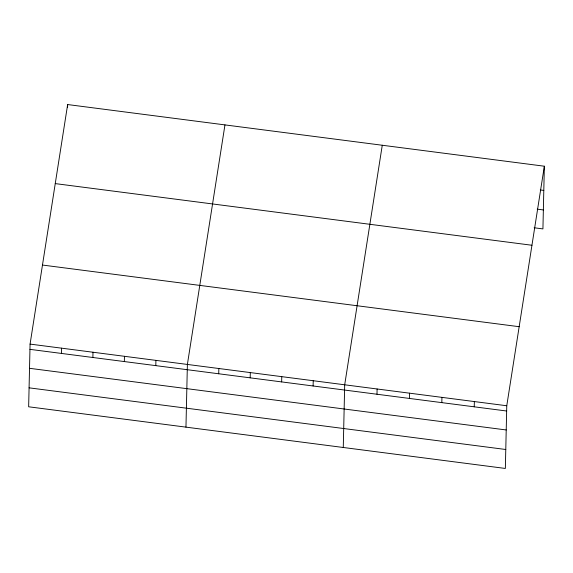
<?xml version="1.0" encoding="UTF-8"?>
<svg xmlns="http://www.w3.org/2000/svg" width="573" height="573" viewBox="0 0 573 573"><rect width="100%" height="100%" fill="white"/><g stroke="black" fill="none" stroke-linecap="round" stroke-linejoin="round"><path stroke-width="0.86" d="M30.075 344.094L28.65 406.787L505.35 468.449L506.768 405.756L544.35 166.213L67.65 104.551L30.075 344.094L506.768 405.756M61.418 353.426L61.533 348.162M67.593 107.187L67.65 104.551M92.876 357.495L92.998 352.23M124.341 361.563L124.456 356.306M155.799 365.631L155.92 360.374M185.96 427.136L187.385 364.442L224.96 124.9M218.728 373.775L218.843 368.511M250.186 377.843L250.308 372.579M281.651 381.912L281.773 376.647M313.109 385.98L313.23 380.723M343.27 447.484L344.695 384.791L382.27 145.248M376.991 394.245L377.106 388.981M409.409 398.436L409.523 393.178M441.819 402.633L441.941 397.368M474.236 406.823L474.358 401.558M544.35 166.213L542.925 228.906L534.165 227.775M540.296 189.971L543.798 190.429M537.223 209.159L543.354 209.954M55.252 183.604L531.952 245.258M42.474 265.048L519.174 326.703M29.954 349.358L506.654 411.013M29.524 368.31L506.224 429.965M29.08 387.835L505.78 449.497"/></g></svg>
